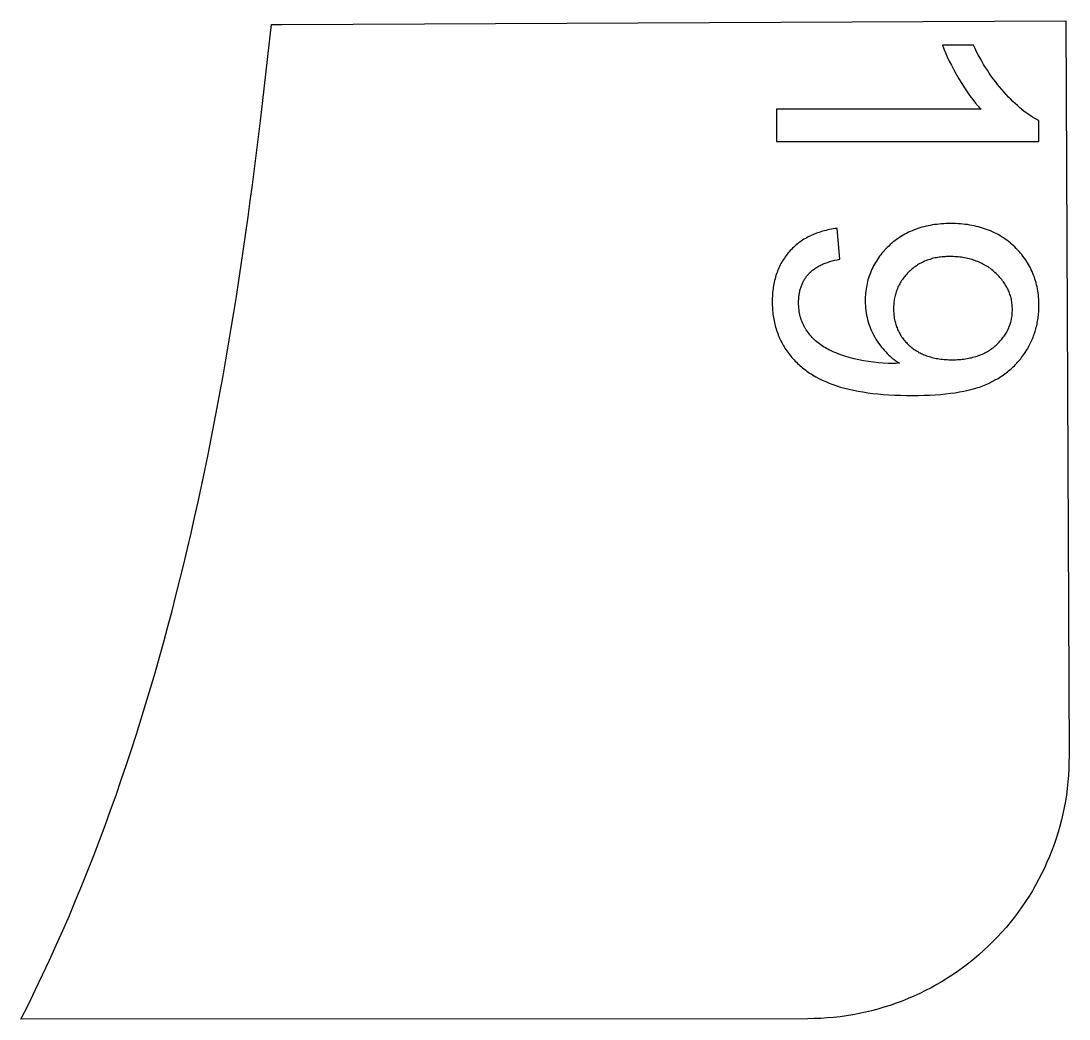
# Model space of a CAD drawing. Extents: x -16189 to 5251, y 3521 to 4024.
# Drawn here: x -2046.5 to -1846, y 3832.9 to 4023.8 of the extents above; entities that cross this region are included whole.
import ezdxf

# ---------------------------------------------------------------- set-up
doc = ezdxf.new("R2010")
doc.units = 0
doc.layers.add('LAYER_03', color=7, linetype='CONTINUOUS')

msp = doc.modelspace()

# ---------------------------------------------------------------- linework, layer by layer
at = {"layer": 'LAYER_03'}
for p, q in [((-1874.14, 3977.6), (-1874.36, 3977.49)), ((-1873.91, 3977.71), (-1874.14, 3977.6)), ((-1873.67, 3977.82), (-1873.91, 3977.71)), ((-1873.44, 3977.91), (-1873.67, 3977.82)), ((-1873.2, 3978.01), (-1873.44, 3977.91)), ((-1872.95, 3978.09), (-1873.2, 3978.01)), ((-1872.7, 3978.18), (-1872.95, 3978.09)), ((-1872.45, 3978.25), (-1872.7, 3978.18)), ((-1872.2, 3978.32), (-1872.45, 3978.25)), ((-1871.94, 3978.39), (-1872.2, 3978.32)), ((-1871.68, 3978.45), (-1871.94, 3978.39)), ((-1871.41, 3978.5), (-1871.68, 3978.45)), ((-1871.15, 3978.55), (-1871.41, 3978.5)), ((-1870.87, 3978.59), (-1871.15, 3978.55)), ((-1870.6, 3978.63), (-1870.87, 3978.59)), ((-1870.32, 3978.66), (-1870.6, 3978.63)), ((-1870.04, 3978.68), (-1870.32, 3978.66)), ((-1869.75, 3978.7), (-1870.04, 3978.68)), ((-1869.46, 3978.72), (-1869.75, 3978.7)), ((-1869.17, 3978.72), (-1869.46, 3978.72)), ((-1868.87, 3978.73), (-1869.17, 3978.72)), ((-1868.54, 3978.72), (-1868.87, 3978.73)), ((-1868.21, 3978.72), (-1868.54, 3978.72)), ((-1867.89, 3978.7), (-1868.21, 3978.72)), ((-1867.57, 3978.68), (-1867.89, 3978.7)), ((-1867.26, 3978.65), (-1867.57, 3978.68)), ((-1866.95, 3978.62), (-1867.26, 3978.65)), ((-1866.64, 3978.58), (-1866.95, 3978.62)), ((-1866.34, 3978.54), (-1866.64, 3978.58)), ((-1866.04, 3978.49), (-1866.34, 3978.54)), ((-1865.74, 3978.43), (-1866.04, 3978.49)), ((-1865.45, 3978.37), (-1865.74, 3978.43)), ((-1865.16, 3978.3), (-1865.45, 3978.37)), ((-1864.88, 3978.23), (-1865.16, 3978.3)), ((-1864.6, 3978.15), (-1864.88, 3978.23)), ((-1864.32, 3978.06), (-1864.6, 3978.15)), ((-1864.05, 3977.97), (-1864.32, 3978.06)), ((-1863.78, 3977.87), (-1864.05, 3977.97)), ((-1863.52, 3977.77), (-1863.78, 3977.87)), ((-1863.25, 3977.66), (-1863.52, 3977.77)), ((-1863, 3977.54), (-1863.25, 3977.66)), ((-1876.81, 3975.67), (-1876.99, 3975.48)), ((-1876.63, 3975.85), (-1876.81, 3975.67)), ((-1876.44, 3976.02), (-1876.63, 3975.85)), ((-1876.25, 3976.2), (-1876.44, 3976.02)), ((-1876.05, 3976.36), (-1876.25, 3976.2)), ((-1875.85, 3976.52), (-1876.05, 3976.36)), ((-1875.65, 3976.68), (-1875.85, 3976.52)), ((-1875.44, 3976.83), (-1875.65, 3976.68)), ((-1875.24, 3976.97), (-1875.44, 3976.83)), ((-1875.02, 3977.11), (-1875.24, 3976.97)), ((-1874.81, 3977.24), (-1875.02, 3977.11)), ((-1874.59, 3977.37), (-1874.81, 3977.24)), ((-1874.36, 3977.49), (-1874.59, 3977.37)), ((-1862.74, 3977.42), (-1863, 3977.54)), ((-1862.5, 3977.29), (-1862.74, 3977.42)), ((-1862.25, 3977.16), (-1862.5, 3977.29)), ((-1862.01, 3977.02), (-1862.25, 3977.16)), ((-1861.77, 3976.88), (-1862.01, 3977.02)), ((-1861.54, 3976.73), (-1861.77, 3976.88)), ((-1861.31, 3976.57), (-1861.54, 3976.73)), ((-1861.08, 3976.41), (-1861.31, 3976.57)), ((-1860.86, 3976.24), (-1861.08, 3976.41)), ((-1860.64, 3976.06), (-1860.86, 3976.24)), ((-1860.43, 3975.88), (-1860.64, 3976.06)), ((-1860.21, 3975.69), (-1860.43, 3975.88)), ((-1860.01, 3975.5), (-1860.21, 3975.69)), ((-1878.32, 3973.71), (-1878.44, 3973.5)), ((-1878.2, 3973.92), (-1878.32, 3973.71)), ((-1878.07, 3974.12), (-1878.2, 3973.92)), ((-1877.93, 3974.32), (-1878.07, 3974.12)), ((-1877.79, 3974.52), (-1877.93, 3974.32)), ((-1877.64, 3974.72), (-1877.79, 3974.52)), ((-1877.48, 3974.91), (-1877.64, 3974.72)), ((-1877.32, 3975.11), (-1877.48, 3974.91)), ((-1877.16, 3975.3), (-1877.32, 3975.11)), ((-1876.99, 3975.48), (-1877.16, 3975.3)), ((-1859.81, 3975.31), (-1860.01, 3975.5)), ((-1859.62, 3975.12), (-1859.81, 3975.31)), ((-1859.43, 3974.92), (-1859.62, 3975.12)), ((-1859.25, 3974.72), (-1859.43, 3974.92)), ((-1859.08, 3974.52), (-1859.25, 3974.72)), ((-1858.91, 3974.32), (-1859.08, 3974.52)), ((-1858.75, 3974.11), (-1858.91, 3974.32)), ((-1858.6, 3973.9), (-1858.75, 3974.11)), ((-1858.45, 3973.7), (-1858.6, 3973.9)), ((-1858.31, 3973.48), (-1858.45, 3973.7)), ((-1879.19, 3971.72), (-1879.26, 3971.49)), ((-1879.12, 3971.95), (-1879.19, 3971.72)), ((-1879.04, 3972.18), (-1879.12, 3971.95)), ((-1878.95, 3972.41), (-1879.04, 3972.18)), ((-1878.86, 3972.63), (-1878.95, 3972.41)), ((-1878.77, 3972.85), (-1878.86, 3972.63)), ((-1878.66, 3973.07), (-1878.77, 3972.85)), ((-1878.56, 3973.29), (-1878.66, 3973.07)), ((-1878.44, 3973.5), (-1878.56, 3973.29)), ((-1858.18, 3973.27), (-1858.31, 3973.48)), ((-1858.05, 3973.06), (-1858.18, 3973.27)), ((-1857.93, 3972.84), (-1858.05, 3973.06)), ((-1857.82, 3972.62), (-1857.93, 3972.84)), ((-1857.71, 3972.4), (-1857.82, 3972.62)), ((-1857.61, 3972.17), (-1857.71, 3972.4)), ((-1857.51, 3971.95), (-1857.61, 3972.17)), ((-1857.43, 3971.72), (-1857.51, 3971.95)), ((-1857.34, 3971.49), (-1857.43, 3971.72)), ((-1879.56, 3969.78), (-1879.58, 3969.52)), ((-1879.53, 3970.03), (-1879.56, 3969.78)), ((-1879.5, 3970.28), (-1879.53, 3970.03)), ((-1879.47, 3970.53), (-1879.5, 3970.28)), ((-1879.42, 3970.77), (-1879.47, 3970.53)), ((-1879.37, 3971.01), (-1879.42, 3970.77)), ((-1879.32, 3971.25), (-1879.37, 3971.01)), ((-1879.26, 3971.49), (-1879.32, 3971.25)), ((-1857.27, 3971.26), (-1857.34, 3971.49)), ((-1857.2, 3971.02), (-1857.27, 3971.26)), ((-1857.14, 3970.79), (-1857.2, 3971.02)), ((-1857.08, 3970.55), (-1857.14, 3970.79)), ((-1857.03, 3970.31), (-1857.08, 3970.55)), ((-1856.99, 3970.07), (-1857.03, 3970.31)), ((-1856.96, 3969.82), (-1856.99, 3970.07)), ((-1856.93, 3969.58), (-1856.96, 3969.82)), ((-1856.9, 3969.33), (-1856.93, 3969.58)), ((-1879.6, 3969), (-1879.61, 3968.74)), ((-1879.61, 3968.74), (-1879.6, 3968.48)), ((-1879.58, 3969.52), (-1879.6, 3969.26)), ((-1879.6, 3969.26), (-1879.6, 3969)), ((-1879.6, 3968.48), (-1879.6, 3968.21)), ((-1879.6, 3968.21), (-1879.58, 3967.96)), ((-1879.58, 3967.96), (-1879.56, 3967.7)), ((-1879.56, 3967.7), (-1879.53, 3967.45)), ((-1856.95, 3967.36), (-1856.92, 3967.6)), ((-1856.92, 3967.6), (-1856.9, 3967.84)), ((-1856.89, 3969.08), (-1856.9, 3969.33)), ((-1856.9, 3967.84), (-1856.89, 3968.08)), ((-1856.88, 3968.83), (-1856.89, 3969.08)), ((-1856.89, 3968.08), (-1856.88, 3968.32)), ((-1856.87, 3968.57), (-1856.88, 3968.83)), ((-1856.88, 3968.32), (-1856.87, 3968.57)), ((-1879.53, 3967.45), (-1879.5, 3967.2)), ((-1879.5, 3967.2), (-1879.47, 3966.95)), ((-1879.47, 3966.95), (-1879.42, 3966.71)), ((-1879.42, 3966.71), (-1879.37, 3966.46)), ((-1879.37, 3966.46), (-1879.32, 3966.23)), ((-1879.32, 3966.23), (-1879.26, 3965.99)), ((-1879.26, 3965.99), (-1879.19, 3965.76)), ((-1879.19, 3965.76), (-1879.12, 3965.53)), ((-1879.12, 3965.53), (-1879.04, 3965.3)), ((-1857.47, 3965.33), (-1857.39, 3965.55)), ((-1857.39, 3965.55), (-1857.31, 3965.77)), ((-1857.31, 3965.77), (-1857.24, 3965.99)), ((-1857.24, 3965.99), (-1857.18, 3966.21)), ((-1857.18, 3966.21), (-1857.12, 3966.44)), ((-1857.12, 3966.44), (-1857.07, 3966.67)), ((-1857.07, 3966.67), (-1857.02, 3966.9)), ((-1857.02, 3966.9), (-1856.98, 3967.13)), ((-1856.98, 3967.13), (-1856.95, 3967.36)), ((-1879.04, 3965.3), (-1878.95, 3965.08)), ((-1878.95, 3965.08), (-1878.86, 3964.86)), ((-1878.86, 3964.86), (-1878.77, 3964.64)), ((-1878.77, 3964.64), (-1878.66, 3964.43)), ((-1878.66, 3964.43), (-1878.56, 3964.22)), ((-1878.56, 3964.22), (-1878.44, 3964.01)), ((-1878.44, 3964.01), (-1878.32, 3963.8)), ((-1878.32, 3963.8), (-1878.2, 3963.6)), ((-1878.2, 3963.6), (-1878.07, 3963.4)), ((-1858.48, 3963.48), (-1858.34, 3963.67)), ((-1858.34, 3963.67), (-1858.21, 3963.87)), ((-1858.21, 3963.87), (-1858.09, 3964.07)), ((-1858.09, 3964.07), (-1857.97, 3964.28)), ((-1857.97, 3964.28), (-1857.86, 3964.48)), ((-1857.86, 3964.48), (-1857.75, 3964.69)), ((-1857.75, 3964.69), (-1857.65, 3964.9)), ((-1857.65, 3964.9), (-1857.56, 3965.12)), ((-1857.56, 3965.12), (-1857.47, 3965.33)), ((-1878.07, 3963.4), (-1877.93, 3963.2)), ((-1877.93, 3963.2), (-1877.79, 3963.01)), ((-1877.79, 3963.01), (-1877.64, 3962.82)), ((-1877.64, 3962.82), (-1877.48, 3962.63)), ((-1877.48, 3962.63), (-1877.32, 3962.45)), ((-1877.32, 3962.45), (-1877.16, 3962.26)), ((-1877.16, 3962.26), (-1876.99, 3962.09)), ((-1876.99, 3962.09), (-1876.81, 3961.91)), ((-1876.81, 3961.91), (-1876.63, 3961.74)), ((-1876.63, 3961.74), (-1876.44, 3961.57)), ((-1876.44, 3961.57), (-1876.24, 3961.4)), ((-1860.37, 3961.46), (-1860.17, 3961.63)), ((-1860.17, 3961.63), (-1859.98, 3961.81)), ((-1859.98, 3961.81), (-1859.79, 3961.98)), ((-1859.79, 3961.98), (-1859.6, 3962.16)), ((-1859.6, 3962.16), (-1859.42, 3962.34)), ((-1859.42, 3962.34), (-1859.25, 3962.53)), ((-1859.25, 3962.53), (-1859.08, 3962.71)), ((-1859.08, 3962.71), (-1858.92, 3962.9)), ((-1858.92, 3962.9), (-1858.77, 3963.09)), ((-1858.77, 3963.09), (-1858.62, 3963.28)), ((-1858.62, 3963.28), (-1858.48, 3963.48)), ((-1876.24, 3961.4), (-1876.05, 3961.25)), ((-1876.05, 3961.25), (-1875.84, 3961.09)), ((-1875.84, 3961.09), (-1875.64, 3960.95)), ((-1875.64, 3960.95), (-1875.43, 3960.8)), ((-1875.43, 3960.8), (-1875.21, 3960.67)), ((-1875.21, 3960.67), (-1874.99, 3960.54)), ((-1874.99, 3960.54), (-1874.77, 3960.41)), ((-1874.77, 3960.41), (-1874.54, 3960.29)), ((-1874.54, 3960.29), (-1874.3, 3960.18)), ((-1874.3, 3960.18), (-1874.07, 3960.07)), ((-1874.07, 3960.07), (-1873.82, 3959.96)), ((-1873.82, 3959.96), (-1873.58, 3959.86)), ((-1873.58, 3959.86), (-1873.32, 3959.77)), ((-1873.32, 3959.77), (-1873.07, 3959.68)), ((-1873.07, 3959.68), (-1872.81, 3959.6)), ((-1872.81, 3959.6), (-1872.54, 3959.52)), ((-1872.54, 3959.52), (-1872.27, 3959.45)), ((-1864.43, 3959.46), (-1864.16, 3959.53)), ((-1864.16, 3959.53), (-1863.89, 3959.61)), ((-1863.89, 3959.61), (-1863.62, 3959.7)), ((-1863.62, 3959.7), (-1863.36, 3959.79)), ((-1863.36, 3959.79), (-1863.11, 3959.88)), ((-1863.11, 3959.88), (-1862.86, 3959.98)), ((-1862.86, 3959.98), (-1862.61, 3960.09)), ((-1862.61, 3960.09), (-1862.37, 3960.2)), ((-1862.37, 3960.2), (-1862.13, 3960.32)), ((-1862.13, 3960.32), (-1861.89, 3960.45)), ((-1861.89, 3960.45), (-1861.66, 3960.58)), ((-1861.66, 3960.58), (-1861.44, 3960.71)), ((-1861.44, 3960.71), (-1861.22, 3960.85)), ((-1861.22, 3960.85), (-1861, 3961)), ((-1861, 3961), (-1860.79, 3961.15)), ((-1860.79, 3961.15), (-1860.58, 3961.3)), ((-1860.58, 3961.3), (-1860.37, 3961.46)), ((-1872.27, 3959.45), (-1872, 3959.38)), ((-1872, 3959.38), (-1871.72, 3959.32)), ((-1871.72, 3959.32), (-1871.44, 3959.26)), ((-1871.44, 3959.26), (-1871.15, 3959.21)), ((-1871.15, 3959.21), (-1870.86, 3959.16)), ((-1870.86, 3959.16), (-1870.56, 3959.12)), ((-1870.56, 3959.12), (-1870.26, 3959.09)), ((-1870.26, 3959.09), (-1869.96, 3959.06)), ((-1869.96, 3959.06), (-1869.65, 3959.04)), ((-1869.65, 3959.04), (-1869.33, 3959.02)), ((-1869.33, 3959.02), (-1869.01, 3959)), ((-1869.01, 3959), (-1868.36, 3958.99)), ((-1868.36, 3958.99), (-1867.71, 3959)), ((-1867.71, 3959), (-1867.39, 3959.02)), ((-1867.39, 3959.02), (-1867.07, 3959.04)), ((-1867.07, 3959.04), (-1866.76, 3959.06)), ((-1866.76, 3959.06), (-1866.46, 3959.09)), ((-1866.46, 3959.09), (-1866.15, 3959.13)), ((-1866.15, 3959.13), (-1865.86, 3959.17)), ((-1865.86, 3959.17), (-1865.56, 3959.22)), ((-1865.56, 3959.22), (-1865.27, 3959.27)), ((-1865.27, 3959.27), (-1864.99, 3959.33)), ((-1864.99, 3959.33), (-1864.7, 3959.39)), ((-1864.7, 3959.39), (-1864.43, 3959.46))]:
    msp.add_line(p, q, dxfattribs=at)
msp.add_lwpolyline([(-1896.02, 3833.01), (-2046.52, 3832.95), (-2045.11, 3835.75), (-2043.73, 3838.57), (-2042.38, 3841.38), (-2041.06, 3844.21), (-2039.77, 3847.05), (-2038.51, 3849.89), (-2037.27, 3852.74), (-2036.06, 3855.59), (-2034.88, 3858.45), (-2033.73, 3861.32), (-2032.6, 3864.2), (-2031.5, 3867.08), (-2030.42, 3869.97), (-2029.37, 3872.86), (-2028.34, 3875.76), (-2027.33, 3878.67), (-2026.34, 3881.58), (-2025.38, 3884.5), (-2024.44, 3887.42), (-2023.52, 3890.35), (-2022.61, 3893.28), (-2021.74, 3896.22), (-2020.88, 3899.16), (-2020.04, 3902.11), (-2019.22, 3905.07), (-2018.41, 3908.02), (-2017.63, 3910.99), (-2016.87, 3913.95), (-2016.12, 3916.92), (-2015.39, 3919.9), (-2014.68, 3922.88), (-2013.98, 3925.87), (-2013.3, 3928.85), (-2012.63, 3931.85), (-2011.99, 3934.84), (-2011.35, 3937.84), (-2010.74, 3940.85), (-2010.13, 3943.86), (-2009.54, 3946.87), (-2008.97, 3949.88), (-2008.41, 3952.9), (-2007.86, 3955.92), (-2007.33, 3958.95), (-2006.81, 3961.98), (-2006.3, 3965.01), (-2005.8, 3968.05), (-2005.32, 3971.08), (-2004.84, 3974.12), (-2004.38, 3977.17), (-2003.93, 3980.22), (-2003.49, 3983.27), (-2003.07, 3986.32), (-2002.65, 3989.37), (-2002.24, 3992.43), (-2001.46, 3998.55), (-2000.7, 4004.68), (-1999.98, 4010.82), (-1999.28, 4016.96), (-1998.6, 4023.11), (-1996.65, 4023.11), (-1846.65, 4023.76), (-1846.04, 3883.23, -0.415363)], format="xyb", close=True, dxfattribs=at)
for points in [[(-1862.87, 4006.88), (-1901.97, 4006.88), (-1901.97, 4000.75), (-1851.8, 4000.75), (-1851.8, 4004.7), (-1852.2, 4004.91), (-1852.61, 4005.13), (-1853.02, 4005.38), (-1853.43, 4005.64), (-1853.84, 4005.92), (-1854.25, 4006.22), (-1854.67, 4006.53), (-1855.08, 4006.86), (-1855.5, 4007.21), (-1855.92, 4007.58), (-1856.34, 4007.96), (-1856.77, 4008.37), (-1857.19, 4008.79), (-1857.62, 4009.22), (-1858.05, 4009.68), (-1858.48, 4010.15), (-1858.9, 4010.64), (-1859.32, 4011.14), (-1859.73, 4011.64), (-1860.13, 4012.16), (-1860.53, 4012.69), (-1860.91, 4013.22), (-1861.29, 4013.77), (-1861.66, 4014.33), (-1862.03, 4014.89), (-1862.38, 4015.47), (-1862.73, 4016.06), (-1863.06, 4016.66), (-1863.4, 4017.27), (-1863.72, 4017.88), (-1864.03, 4018.51), (-1864.34, 4019.15), (-1870.27, 4019.15), (-1869.99, 4018.42), (-1869.67, 4017.67), (-1869.33, 4016.9), (-1868.95, 4016.1), (-1868.54, 4015.29), (-1868.09, 4014.44), (-1867.61, 4013.58), (-1867.1, 4012.69), (-1866.57, 4011.81), (-1866.04, 4010.98), (-1865.51, 4010.19), (-1864.99, 4009.44), (-1864.46, 4008.74), (-1863.93, 4008.07), (-1863.4, 4007.46), (-1863.14, 4007.16)], [(-1890.41, 3984.11), (-1890.78, 3984.06), (-1891.14, 3984.01), (-1891.49, 3983.95), (-1891.84, 3983.88), (-1892.19, 3983.81), (-1892.53, 3983.73), (-1892.87, 3983.64), (-1893.2, 3983.55), (-1893.52, 3983.46), (-1893.84, 3983.35), (-1894.15, 3983.25), (-1894.46, 3983.13), (-1894.77, 3983.01), (-1895.07, 3982.89), (-1895.36, 3982.76), (-1895.65, 3982.62), (-1895.93, 3982.48), (-1896.21, 3982.33), (-1896.48, 3982.18), (-1896.75, 3982.02), (-1897.01, 3981.85), (-1897.27, 3981.68), (-1897.52, 3981.5), (-1897.77, 3981.32), (-1898.01, 3981.13), (-1898.25, 3980.94), (-1898.48, 3980.74), (-1898.71, 3980.53), (-1898.93, 3980.32), (-1899.15, 3980.1), (-1899.36, 3979.88), (-1899.56, 3979.65), (-1899.76, 3979.41), (-1899.96, 3979.18), (-1900.15, 3978.93), (-1900.33, 3978.69), (-1900.5, 3978.43), (-1900.67, 3978.18), (-1900.83, 3977.92), (-1900.99, 3977.66), (-1901.14, 3977.39), (-1901.28, 3977.12), (-1901.42, 3976.84), (-1901.55, 3976.56), (-1901.67, 3976.28), (-1901.79, 3975.99), (-1901.9, 3975.69), (-1902, 3975.4), (-1902.1, 3975.09), (-1902.2, 3974.79), (-1902.28, 3974.48), (-1902.36, 3974.17), (-1902.43, 3973.85), (-1902.5, 3973.52), (-1902.56, 3973.2), (-1902.61, 3972.87), (-1902.66, 3972.53), (-1902.7, 3972.19), (-1902.74, 3971.85), (-1902.77, 3971.5), (-1902.79, 3971.15), (-1902.81, 3970.79), (-1902.82, 3970.43), (-1902.82, 3970.07), (-1902.81, 3969.39), (-1902.79, 3969.05), (-1902.77, 3968.71), (-1902.75, 3968.38), (-1902.71, 3968.05), (-1902.68, 3967.72), (-1902.63, 3967.4), (-1902.58, 3967.08), (-1902.53, 3966.76), (-1902.47, 3966.44), (-1902.4, 3966.13), (-1902.33, 3965.82), (-1902.25, 3965.51), (-1902.17, 3965.2), (-1902.08, 3964.9), (-1901.98, 3964.6), (-1901.88, 3964.31), (-1901.77, 3964.01), (-1901.66, 3963.72), (-1901.54, 3963.43), (-1901.42, 3963.15), (-1901.29, 3962.86), (-1901.15, 3962.58), (-1901.01, 3962.31), (-1900.86, 3962.03), (-1900.71, 3961.76), (-1900.55, 3961.49), (-1900.38, 3961.22), (-1900.21, 3960.96), (-1900.04, 3960.7), (-1899.85, 3960.44), (-1899.67, 3960.19), (-1899.47, 3959.94), (-1899.27, 3959.69), (-1899.07, 3959.45), (-1898.86, 3959.21), (-1898.65, 3958.97), (-1898.43, 3958.74), (-1898.2, 3958.52), (-1897.97, 3958.29), (-1897.74, 3958.07), (-1897.49, 3957.86), (-1897.25, 3957.65), (-1897, 3957.44), (-1896.74, 3957.24), (-1896.48, 3957.04), (-1896.21, 3956.84), (-1895.94, 3956.65), (-1895.66, 3956.46), (-1895.38, 3956.28), (-1895.09, 3956.1), (-1894.79, 3955.92), (-1894.5, 3955.75), (-1893.88, 3955.42), (-1893.25, 3955.11), (-1892.59, 3954.81), (-1891.91, 3954.52), (-1891.21, 3954.26), (-1890.49, 3954), (-1889.73, 3953.77), (-1888.95, 3953.55), (-1888.13, 3953.35), (-1887.29, 3953.16), (-1886.41, 3952.99), (-1885.5, 3952.83), (-1884.56, 3952.7), (-1883.59, 3952.57), (-1882.6, 3952.47), (-1881.57, 3952.38), (-1880.51, 3952.31), (-1879.42, 3952.25), (-1878.29, 3952.21), (-1877.14, 3952.18), (-1875.96, 3952.18), (-1874.83, 3952.18), (-1873.73, 3952.21), (-1872.66, 3952.25), (-1871.63, 3952.31), (-1870.63, 3952.38), (-1869.67, 3952.47), (-1868.74, 3952.58), (-1867.84, 3952.7), (-1866.98, 3952.84), (-1866.16, 3953), (-1865.36, 3953.17), (-1864.6, 3953.36), (-1863.88, 3953.56), (-1863.53, 3953.67), (-1863.18, 3953.78), (-1862.85, 3953.9), (-1862.53, 3954.02), (-1862.21, 3954.14), (-1861.9, 3954.27), (-1861.3, 3954.54), (-1860.72, 3954.83), (-1860.16, 3955.13), (-1859.61, 3955.44), (-1859.35, 3955.61), (-1859.08, 3955.77), (-1858.83, 3955.94), (-1858.57, 3956.12), (-1858.32, 3956.3), (-1858.08, 3956.48), (-1857.84, 3956.66), (-1857.6, 3956.85), (-1857.37, 3957.05), (-1857.14, 3957.25), (-1856.92, 3957.45), (-1856.7, 3957.65), (-1856.49, 3957.86), (-1856.28, 3958.07), (-1856.07, 3958.29), (-1855.87, 3958.51), (-1855.68, 3958.73), (-1855.48, 3958.96), (-1855.29, 3959.19), (-1855.11, 3959.43), (-1854.93, 3959.67), (-1854.76, 3959.91), (-1854.59, 3960.16), (-1854.42, 3960.41), (-1854.1, 3960.92), (-1853.95, 3961.17), (-1853.81, 3961.43), (-1853.66, 3961.69), (-1853.53, 3961.95), (-1853.4, 3962.21), (-1853.27, 3962.48), (-1853.15, 3962.75), (-1853.04, 3963.01), (-1852.93, 3963.28), (-1852.82, 3963.55), (-1852.72, 3963.83), (-1852.63, 3964.1), (-1852.54, 3964.38), (-1852.45, 3964.66), (-1852.37, 3964.93), (-1852.3, 3965.22), (-1852.23, 3965.5), (-1852.16, 3965.78), (-1852.11, 3966.07), (-1852.05, 3966.36), (-1852, 3966.65), (-1851.96, 3966.94), (-1851.92, 3967.23), (-1851.89, 3967.52), (-1851.86, 3967.82), (-1851.84, 3968.12), (-1851.81, 3968.71), (-1851.8, 3969.32), (-1851.8, 3969.74), (-1851.81, 3970.16), (-1851.84, 3970.57), (-1851.87, 3970.97), (-1851.91, 3971.37), (-1851.96, 3971.77), (-1852.02, 3972.16), (-1852.09, 3972.55), (-1852.16, 3972.94), (-1852.25, 3973.32), (-1852.34, 3973.69), (-1852.45, 3974.06), (-1852.56, 3974.43), (-1852.68, 3974.79), (-1852.81, 3975.15), (-1852.95, 3975.5), (-1853.1, 3975.85), (-1853.26, 3976.2), (-1853.43, 3976.54), (-1853.61, 3976.87), (-1853.79, 3977.2), (-1853.99, 3977.53), (-1854.19, 3977.85), (-1854.4, 3978.17), (-1854.63, 3978.48), (-1854.86, 3978.79), (-1855.1, 3979.1), (-1855.34, 3979.4), (-1855.6, 3979.69), (-1855.87, 3979.98), (-1856.15, 3980.27), (-1856.43, 3980.55), (-1856.72, 3980.83), (-1857.02, 3981.09), (-1857.33, 3981.35), (-1857.64, 3981.6), (-1857.95, 3981.84), (-1858.27, 3982.07), (-1858.6, 3982.3), (-1858.93, 3982.51), (-1859.27, 3982.72), (-1859.62, 3982.91), (-1859.97, 3983.1), (-1860.32, 3983.28), (-1860.69, 3983.45), (-1861.05, 3983.61), (-1861.43, 3983.77), (-1861.81, 3983.91), (-1862.19, 3984.05), (-1862.58, 3984.18), (-1862.98, 3984.29), (-1863.38, 3984.4), (-1863.79, 3984.5), (-1864.21, 3984.6), (-1864.63, 3984.68), (-1865.05, 3984.75), (-1865.48, 3984.82), (-1865.92, 3984.88), (-1866.36, 3984.92), (-1866.81, 3984.96), (-1867.27, 3984.99), (-1867.73, 3985.02), (-1868.19, 3985.03), (-1868.67, 3985.03), (-1869.12, 3985.03), (-1869.58, 3985.02), (-1870.02, 3985), (-1870.46, 3984.97), (-1870.9, 3984.93), (-1871.33, 3984.88), (-1871.75, 3984.83), (-1872.17, 3984.76), (-1872.58, 3984.69), (-1872.99, 3984.61), (-1873.39, 3984.53), (-1873.79, 3984.43), (-1874.18, 3984.32), (-1874.56, 3984.21), (-1874.94, 3984.09), (-1875.31, 3983.96), (-1875.68, 3983.82), (-1876.04, 3983.67), (-1876.4, 3983.52), (-1876.75, 3983.36), (-1877.1, 3983.18), (-1877.44, 3983), (-1877.77, 3982.81), (-1878.1, 3982.62), (-1878.42, 3982.41), (-1878.74, 3982.2), (-1879.05, 3981.98), (-1879.36, 3981.75), (-1879.66, 3981.51), (-1879.95, 3981.26), (-1880.24, 3981), (-1880.53, 3980.74), (-1880.8, 3980.47), (-1881.07, 3980.19), (-1881.33, 3979.92), (-1881.58, 3979.64), (-1881.82, 3979.35), (-1882.06, 3979.06), (-1882.28, 3978.77), (-1882.5, 3978.47), (-1882.7, 3978.17), (-1882.9, 3977.87), (-1883.09, 3977.56), (-1883.27, 3977.25), (-1883.44, 3976.93), (-1883.6, 3976.62), (-1883.76, 3976.29), (-1883.9, 3975.97), (-1884.04, 3975.64), (-1884.17, 3975.3), (-1884.28, 3974.97), (-1884.39, 3974.62), (-1884.5, 3974.28), (-1884.59, 3973.93), (-1884.67, 3973.58), (-1884.75, 3973.22), (-1884.81, 3972.86), (-1884.87, 3972.5), (-1884.92, 3972.13), (-1884.96, 3971.76), (-1884.99, 3971.39), (-1885.01, 3971.01), (-1885.02, 3970.63), (-1885.03, 3970.24), (-1885.02, 3969.78), (-1885, 3969.32), (-1884.96, 3968.87), (-1884.91, 3968.42), (-1884.85, 3967.97), (-1884.77, 3967.53), (-1884.68, 3967.09), (-1884.57, 3966.66), (-1884.45, 3966.23), (-1884.31, 3965.8), (-1884.17, 3965.38), (-1884, 3964.97), (-1883.82, 3964.55), (-1883.63, 3964.14), (-1883.42, 3963.74), (-1883.2, 3963.34), (-1882.97, 3962.95), (-1882.73, 3962.56), (-1882.48, 3962.19), (-1882.22, 3961.83), (-1881.96, 3961.48), (-1881.68, 3961.14), (-1881.4, 3960.81), (-1881.1, 3960.49), (-1880.8, 3960.18), (-1880.49, 3959.88), (-1880.17, 3959.59), (-1879.85, 3959.32), (-1879.51, 3959.05), (-1879.16, 3958.79), (-1878.81, 3958.55), (-1878.45, 3958.31), (-1879.16, 3958.29), (-1879.68, 3958.28), (-1880.63, 3958.29), (-1881.58, 3958.34), (-1882.52, 3958.41), (-1883.46, 3958.51), (-1884.39, 3958.64), (-1885.33, 3958.8), (-1886.25, 3958.98), (-1887.17, 3959.2), (-1888.07, 3959.43), (-1888.92, 3959.69), (-1889.72, 3959.95), (-1890.1, 3960.09), (-1890.48, 3960.23), (-1890.84, 3960.37), (-1891.18, 3960.52), (-1891.52, 3960.67), (-1891.84, 3960.83), (-1892.15, 3960.99), (-1892.45, 3961.15), (-1892.74, 3961.31), (-1893.02, 3961.48), (-1893.29, 3961.65), (-1893.55, 3961.83), (-1893.8, 3962.02), (-1894.05, 3962.21), (-1894.29, 3962.41), (-1894.52, 3962.61), (-1894.75, 3962.82), (-1894.97, 3963.04), (-1895.18, 3963.26), (-1895.39, 3963.49), (-1895.58, 3963.72), (-1895.78, 3963.96), (-1895.96, 3964.2), (-1896.14, 3964.45), (-1896.31, 3964.71), (-1896.48, 3964.98), (-1896.56, 3965.11), (-1896.64, 3965.24), (-1896.71, 3965.38), (-1896.78, 3965.52), (-1896.85, 3965.66), (-1896.92, 3965.8), (-1896.98, 3965.94), (-1897.05, 3966.08), (-1897.11, 3966.23), (-1897.16, 3966.37), (-1897.22, 3966.52), (-1897.27, 3966.67), (-1897.32, 3966.82), (-1897.36, 3966.97), (-1897.41, 3967.13), (-1897.45, 3967.28), (-1897.53, 3967.59), (-1897.59, 3967.91), (-1897.65, 3968.23), (-1897.69, 3968.56), (-1897.73, 3968.9), (-1897.75, 3969.24), (-1897.77, 3969.58), (-1897.77, 3969.93), (-1897.77, 3970.14), (-1897.77, 3970.34), (-1897.76, 3970.54), (-1897.74, 3970.74), (-1897.73, 3970.94), (-1897.71, 3971.13), (-1897.68, 3971.32), (-1897.66, 3971.51), (-1897.63, 3971.7), (-1897.59, 3971.88), (-1897.55, 3972.07), (-1897.51, 3972.25), (-1897.46, 3972.42), (-1897.42, 3972.6), (-1897.36, 3972.77), (-1897.31, 3972.94), (-1897.25, 3973.11), (-1897.18, 3973.28), (-1897.11, 3973.44), (-1897.04, 3973.6), (-1896.97, 3973.76), (-1896.89, 3973.92), (-1896.81, 3974.07), (-1896.72, 3974.22), (-1896.63, 3974.37), (-1896.54, 3974.52), (-1896.44, 3974.66), (-1896.34, 3974.81), (-1896.23, 3974.95), (-1896.13, 3975.08), (-1896.01, 3975.22), (-1895.9, 3975.35), (-1895.78, 3975.48), (-1895.66, 3975.61), (-1895.53, 3975.74), (-1895.4, 3975.86), (-1895.26, 3975.98), (-1895.12, 3976.1), (-1894.97, 3976.21), (-1894.82, 3976.32), (-1894.66, 3976.43), (-1894.5, 3976.54), (-1894.34, 3976.65), (-1894.17, 3976.75), (-1894, 3976.85), (-1893.82, 3976.94), (-1893.64, 3977.03), (-1893.45, 3977.13), (-1893.26, 3977.21), (-1893.07, 3977.3), (-1892.87, 3977.38), (-1892.66, 3977.46), (-1892.46, 3977.54), (-1892.24, 3977.61), (-1891.8, 3977.76), (-1891.35, 3977.89), (-1890.87, 3978.01), (-1890.38, 3978.12), (-1889.87, 3978.22)]]:
    msp.add_lwpolyline(points, close=True, dxfattribs=at)

doc.saveas('drawing.dxf')
